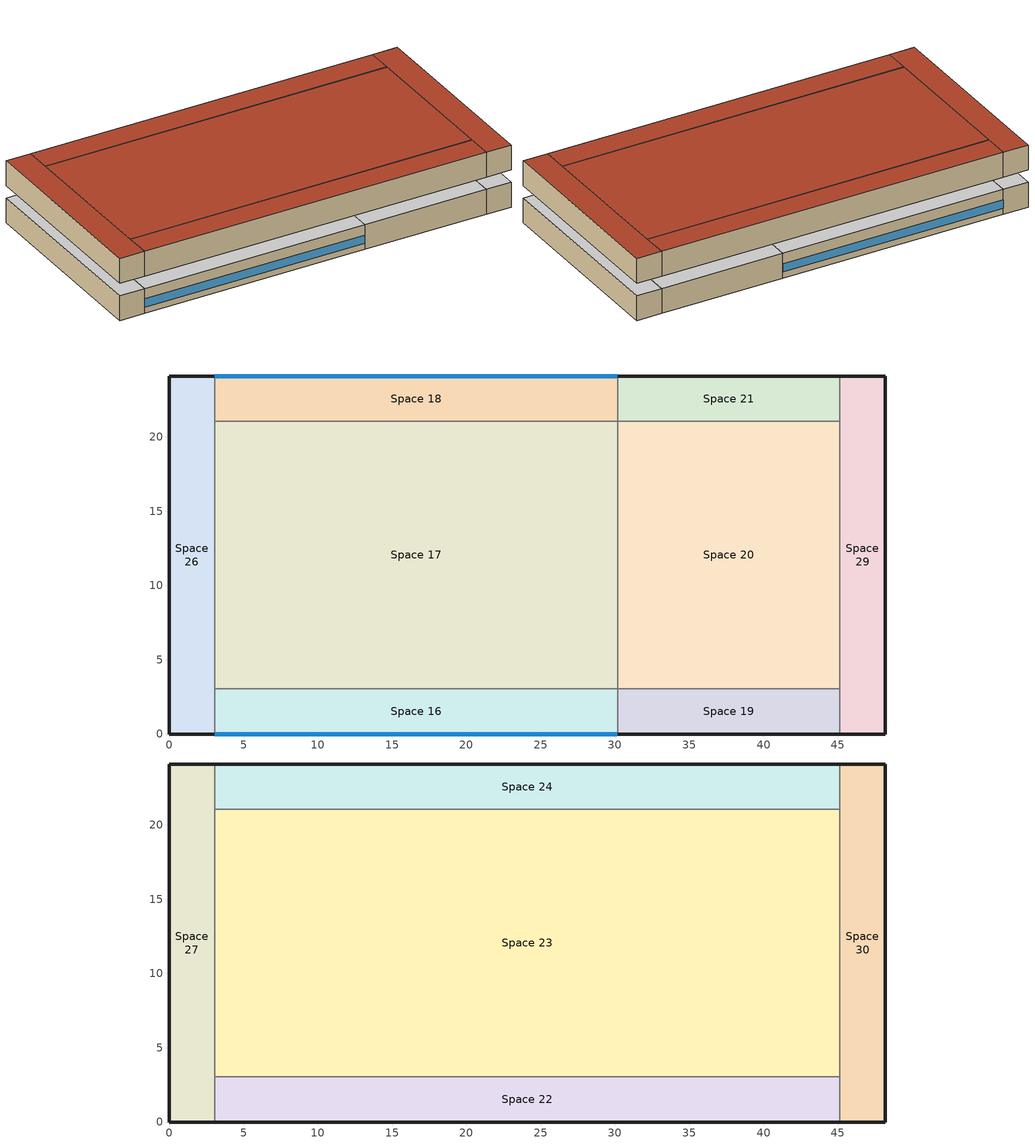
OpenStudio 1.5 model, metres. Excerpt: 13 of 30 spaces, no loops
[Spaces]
Space 16
 floor adiabatic (Interior Floor): 3.05,0 3.05,3.05 30.19,3.05 30.19,0 z4.57
 wall outside: 3.05,0 30.19,0 z4.57:7.62
 wall to Space 26: 3.05,3.05 3.05,0 z4.57:7.62
 wall to Space 17: 30.19,3.05 3.05,3.05 z4.57:7.62
 wall to Space 19: 30.19,0 30.19,3.05 z4.57:7.62
 window: 3.07,0 30.17,0 z5.33:6.34
 ceiling adiabatic (Interior Ceiling): 30.19,0 30.19,3.05 3.05,3.05 3.05,0 z7.62
Space 17
 floor adiabatic (Interior Floor): 3.05,3.05 3.05,21.05 30.19,21.05 30.19,3.05 z4.57
 wall to Space 26: 3.05,21.05 3.05,3.05 z4.57:7.62
 wall to Space 18: 30.19,21.05 3.05,21.05 z4.57:7.62
 wall to Space 20: 30.19,3.05 30.19,21.05 z4.57:7.62
 ceiling adiabatic (Interior Ceiling): 30.19,3.05 30.19,21.05 3.05,21.05 3.05,3.05 z7.62
Space 18
 floor adiabatic (Interior Floor): 3.05,21.05 3.05,24.1 30.19,24.1 30.19,21.05 z4.57
 wall outside: 30.19,24.1 3.05,24.1 z4.57:7.62
 wall to Space 26: 3.05,24.1 3.05,21.05 z4.57:7.62
 wall to Space 21: 30.19,21.05 30.19,24.1 z4.57:7.62
 window: 30.17,24.1 3.07,24.1 z5.33:6.34
 ceiling adiabatic (Interior Ceiling): 30.19,21.05 30.19,24.1 3.05,24.1 3.05,21.05 z7.62
Space 19
 floor adiabatic (Interior Floor): 30.19,0 30.19,3.05 45.15,3.05 45.15,0 z4.57
 wall outside: 30.19,0 45.15,0 z4.57:7.62
 wall to Space 20: 45.15,3.05 30.19,3.05 z4.57:7.62
 wall to Space 29: 45.15,0 45.15,3.05 z4.57:7.62
 ceiling adiabatic (Interior Ceiling): 45.15,0 45.15,3.05 30.19,3.05 30.19,0 z7.62
Space 20
 floor adiabatic (Interior Floor): 30.19,3.05 30.19,21.05 45.15,21.05 45.15,3.05 z4.57
 wall to Space 21: 45.15,21.05 30.19,21.05 z4.57:7.62
 wall to Space 29: 45.15,3.05 45.15,21.05 z4.57:7.62
 ceiling adiabatic (Interior Ceiling): 45.15,3.05 45.15,21.05 30.19,21.05 30.19,3.05 z7.62
Space 21
 floor adiabatic (Interior Floor): 30.19,21.05 30.19,24.1 45.15,24.1 45.15,21.05 z4.57
 wall outside: 45.15,24.1 30.19,24.1 z4.57:7.62
 wall to Space 29: 45.15,21.05 45.15,24.1 z4.57:7.62
 ceiling adiabatic (Interior Ceiling): 45.15,21.05 45.15,24.1 30.19,24.1 30.19,21.05 z7.62
Space 26
 floor adiabatic (Interior Floor): 0,0 0,24.1 3.05,24.1 3.05,0 z4.57
 wall outside: 3.05,24.1 0,24.1 0,0 3.05,0 z4.57:7.62
 ceiling adiabatic (Interior Ceiling): 3.05,0 3.05,24.1 0,24.1 0,0 z7.62
Space 29
 floor adiabatic (Interior Floor): 45.15,0 45.15,24.1 48.19,24.1 48.19,0 z4.57
 wall outside: 45.15,0 48.19,0 48.19,24.1 45.15,24.1 z4.57:7.62
 ceiling adiabatic (Interior Ceiling): 48.19,0 48.19,24.1 45.15,24.1 45.15,0 z7.62
Space 22
 floor adiabatic (Interior Floor): 3.05,0 3.05,3.05 45.15,3.05 45.15,0 z9.14
 wall outside: 3.05,0 45.15,0 z9.14:12.19
 wall to Space 27: 3.05,3.05 3.05,0 z9.14:12.19
 wall to Space 23: 45.15,3.05 3.05,3.05 z9.14:12.19
 wall to Space 30: 45.15,0 45.15,3.05 z9.14:12.19
 roof outside: 45.15,0 45.15,3.05 3.05,3.05 3.05,0 z12.19
Space 23
 floor adiabatic (Interior Floor): 3.05,3.05 3.05,21.05 45.15,21.05 45.15,3.05 z9.14
 wall to Space 27: 3.05,21.05 3.05,3.05 z9.14:12.19
 wall to Space 24: 45.15,21.05 3.05,21.05 z9.14:12.19
 wall to Space 30: 45.15,3.05 45.15,21.05 z9.14:12.19
 roof outside: 45.15,3.05 45.15,21.05 3.05,21.05 3.05,3.05 z12.19
Space 24
 floor adiabatic (Interior Floor): 3.05,21.05 3.05,24.1 45.15,24.1 45.15,21.05 z9.14
 wall outside: 45.15,24.1 3.05,24.1 z9.14:12.19
 wall to Space 27: 3.05,24.1 3.05,21.05 z9.14:12.19
 wall to Space 30: 45.15,21.05 45.15,24.1 z9.14:12.19
 roof outside: 45.15,21.05 45.15,24.1 3.05,24.1 3.05,21.05 z12.19
Space 27
 floor adiabatic (Interior Floor): 0,0 0,24.1 3.05,24.1 3.05,0 z9.14
 wall outside: 3.05,24.1 0,24.1 0,0 3.05,0 z9.14:12.19
 roof outside: 3.05,0 3.05,24.1 0,24.1 0,0 z12.19
Space 30
 floor adiabatic (Interior Floor): 45.15,0 45.15,24.1 48.19,24.1 48.19,0 z9.14
 wall outside: 45.15,0 48.19,0 48.19,24.1 45.15,24.1 z9.14:12.19
 roof outside: 48.19,0 48.19,24.1 45.15,24.1 45.15,0 z12.19
[ClimateZones]
Climate Zone Institution Name 1=ASHRAE; Climate Zone Document Name 1=ANSI/ASHRAE Standard 169; Climate Zone Document Year 1=2006; Climate Zone Institution Name 2=CEC; Climate Zone Document Name 2=California Climate Zone Descriptions; Climate Zone Document Year 2=1995
[Building]
999999: Default Schedule Set=Building Hours of Operation; Standards Building Type=Office
[Site]
Lawrence_MA_USA: Latitude {deg}=42.72; Longitude {deg}=-71.12; Time Zone {hr}=-5; Elevation {m}=45.4
[Site:GroundTemperature:BuildingSurface]
19.527, 19.502, 19.536, 19.598, 20.002, 21.64, 22.225, 22.375, 21.449, 20.121, 19.802, 19.633
[Site:WaterMainsTemperature]
Calculation Method=Correlation; Annual Average Outdoor Air Temperature {C}=10.55; Maximum Difference In Monthly Average Outdoor Air Temperatures {deltaC}=26.4
[SizingPeriod:DesignDay] Barometric Pressure {Pa}=101253; Sky Clearness=0; Rain Indicator=0; Snow Indicator=0; Day of Month=21; Daylight Saving Time Indicator=0; Humidity Indicating Type=Wetbulb; Dry-Bulb Temperature Range Modifier Type=DefaultMultipliers
Name | Maximum Dry-Bulb Temperature {C} | Daily Dry-Bulb Temperature Range {deltaC} | Humidity Indicating Conditions at Maximum Dry-Bulb {BasedOnField A3} | Wind Speed {m/s} | Wind Direction {deg} | Month | Day Type | Solar Model Indicator | ASHRAE Taub | ASHRAE Taud
Boston Logan IntL Arpt Ann Clg .4% Condns WB=>MDB | 30.2 | 8.4 | 24.6 | 6.3 | 270 | 7 | SummerDesignDay | ASHRAETau | 0.488 | 1.95
Boston Logan IntL Arpt Ann Htg 99.6% Condns DB | -13.6 | 0 | -13.6 | 7.2 | 320 | 1 | WinterDesignDay | ASHRAEClearSky
Boston Logan IntL Arpt Ann Clg .4% Condns DB=>MWB | 32.7 | 8.4 | 22.9 | 6.3 | 270 | 7 | SummerDesignDay | ASHRAETau | 0.488 | 1.95
[DefaultConstructionSet]
DOE Ref 2004|ASHRAE 169-2006-5A|Office: Default Exterior Surface Constructions=DOE Ref 2004|ASHRAE 169-2006-5A|Office|ext_surf; Default Interior Surface Constructions=DOE Ref 2004|ASHRAE 169-2006-5A|Office|int_surf; Default Ground Contact Surface Constructions=DOE Ref 2004|ASHRAE 169-2006-5A|Office|ground_surf; Default Exterior SubSurface Constructions=DOE Ref 2004|ASHRAE 169-2006-5A|Office|ext_sub; Default Interior SubSurface Constructions=DOE Ref 2004|ASHRAE 169-2006-5A|Office|int_sub; Interior Partition Construction=Interior Partition
[DefaultSurfaceConstructions]
Name | Floor Construction | Wall Construction | Roof Ceiling Construction
DOE Ref 2004|ASHRAE 169-2006-5A|Office|ext_surf | ExtSlabCarpet 4in ClimateZone 1-8 | ASHRAE 90.1-2004 ExtWall Mass ClimateZone 5 | ASHRAE 90.1-2004 ExtRoof IEAD ClimateZone 5-6
DOE Ref 2004|ASHRAE 169-2006-5A|Office|int_surf | Interior Floor | Interior Wall | Interior Ceiling
DOE Ref 2004|ASHRAE 169-2006-5A|Office|ground_surf | ExtSlabCarpet 4in ClimateZone 1-8 | ExtSlabCarpet 4in ClimateZone 1-8 | ExtSlabCarpet 4in ClimateZone 1-8
[DefaultSubSurfaceConstructions]
Name | Fixed Window Construction | Operable Window Construction | Door Construction | Overhead Door Construction | Skylight Construction | Tubular Daylight Dome Construction | Tubular Daylight Diffuser Construction
DOE Ref 2004|ASHRAE 169-2006-5A|Office|ext_sub | ASHRAE 90.1-2004 ExtWindow ClimateZone 4-6 | ASHRAE 90.1-2004 ExtWindow ClimateZone 4-6 | Exterior Door | Exterior Door - Non-Swinging | ASHRAE 90.1-2004 Skylight ClimateZone 4-5 | Interior Window | Interior Window
DOE Ref 2004|ASHRAE 169-2006-5A|Office|int_sub | Interior Window | Interior Window | Interior Door
[Construction]
ASHRAE 90.1-2004 ExtWall Mass ClimateZone 5: 1IN Stucco, 8IN CONCRETE HW RefBldg, Mass NonRes Wall Insulation-1.43, 1/2IN Gypsum
ExtSlabCarpet 4in ClimateZone 1-8: MAT-CC05 4 HW CONCRETE, CP02 CARPET PAD
ASHRAE 90.1-2004 ExtRoof IEAD ClimateZone 5-6: Roof Membrane, IEAD NonRes Roof Insulation-2.85, Metal Decking
Interior Wall: G01a 19mm gypsum board, F04 Wall air space resistance, G01a 19mm gypsum board
Interior Floor: F16 Acoustic tile, F05 Ceiling air space resistance, M11 100mm lightweight concrete
Interior Ceiling: M11 100mm lightweight concrete, F05 Ceiling air space resistance, F16 Acoustic tile
ASHRAE 90.1-2004 ExtWindow ClimateZone 4-6: Fixed Window 3.24/0.39/0.31
Exterior Door: F08 Metal surface, I01 25mm insulation board
Exterior Door - Non-Swinging: F08 Metal surface, I02 50mm insulation board
ASHRAE 90.1-2004 Skylight ClimateZone 4-5: Skylight no curb 2.1-5 per 90.12004 CZ 4-5
Interior Window: Clear 3mm
Interior Door; Interior Partition: G05 25mm wood
[Material] Thermal Absorptance=0.9
Name | Roughness | Thickness {m} | Conductivity {W/m-K} | Density {kg/m3} | Specific Heat {J/kg-K} | Solar Absorptance | Visible Absorptance
1IN Stucco | Smooth | 0.0253 | 0.6918 | 1858 | 837 | 0.92 | 0.92
8IN CONCRETE HW RefBldg | Rough | 0.2032 | 1.311 | 2240 | 836.8 | 0.7 | 0.7
Mass NonRes Wall Insulation-1.43 | MediumRough | 0.0495495 | 0.049 | 265 | 836.8 | 0.7 | 0.7
1/2IN Gypsum | Smooth | 0.0127 | 0.16 | 784.9 | 830 | 0.4 | 0.4
MAT-CC05 4 HW CONCRETE | Rough | 0.1016 | 1.311 | 2240 | 836.8 | 0.85 | 0.85
Roof Membrane | VeryRough | 0.0095 | 0.16 | 1121.29 | 1460 | 0.7 | 0.7
IEAD NonRes Roof Insulation-2.85 | MediumRough | 0.127339 | 0.049 | 265 | 836.8 | 0.7 | 0.7
Metal Decking | MediumSmooth | 0.0015 | 45.006 | 7680 | 418.4 | 0.6 | 0.6
G01a 19mm gypsum board | MediumSmooth | 0.019 | 0.16 | 800 | 1090 | 0.4 | 0.4
F16 Acoustic tile | MediumSmooth | 0.0191 | 0.06 | 368 | 590 | 0.3 | 0.3
M11 100mm lightweight concrete | MediumRough | 0.1016 | 0.53 | 1280 | 840 | 0.5 | 0.5
F08 Metal surface | Smooth | 0.0008 | 45.28 | 7824 | 500 | 0.7 | 0.7
I01 25mm insulation board | MediumRough | 0.0254 | 0.03 | 43 | 1210 | 0.6 | 0.6
I02 50mm insulation board | MediumRough | 0.0508 | 0.03 | 43 | 1210 | 0.6 | 0.6
G05 25mm wood | MediumSmooth | 0.0254 | 0.15 | 608 | 1630 | 0.5 | 0.5
[Material:NoMass]
CP02 CARPET PAD: Roughness=Smooth; Thermal Resistance {m2-K/W}=0.1; Thermal Absorptance=0.9; Solar Absorptance=0.8; Visible Absorptance=0.8
[Material:AirGap]
Name | Thermal Resistance {m2-K/W}
F04 Wall air space resistance | 0.15
F05 Ceiling air space resistance | 0.18
[WindowMaterial:SimpleGlazingSystem] Solar Heat Gain Coefficient=0.39
Name | U-Factor {W/m2-K} | Visible Transmittance
Fixed Window 3.24/0.39/0.31 | 3.23646 | 0.31
Skylight no curb 2.1-5 per 90.12004 CZ 4-5 | 3.918 | 0.2
[WindowMaterial:Glazing]
Clear 3mm: Optical Data Type=SpectralAverage; Thickness {m}=0.003; Solar Transmittance at Normal Incidence=0.837; Front Side Solar Reflectance at Normal Incidence=0.075; Back Side Solar Reflectance at Normal Incidence=0; Visible Transmittance at Normal Incidence=0.898; Front Side Visible Reflectance at Normal Incidence=0.081; Back Side Visible Reflectance at Normal Incidence=0; Infrared Transmittance at Normal Incidence=0; Front Side Infrared Hemispherical Emissivity=0.84; Back Side Infrared Hemispherical Emissivity=0.84; Conductivity {W/m-K}=0.9; Dirt Correction Factor for Solar and Visible Transmittance=1; Solar Diffusing=No
[SpaceType] Default Construction Set=DOE Ref 2004|ASHRAE 169-2006-5A|Office; Standards Building Type=Office
Name | Design Specification Outdoor Air Object | Standards Space Type | Default Schedule Set
Office|BlendA|DOE Ref 2004|ASHRAE 169-2006-5A | Office|BlendA|DOE Ref 2004|ASHRAE 169-2006-5A|OutdoorAir | BlendA
Office|IT_Room|DOE Ref 2004|ASHRAE 169-2006-5A | Office|IT_Room|DOE Ref 2004|ASHRAE 169-2006-5A|OutdoorAir | IT_Room | Office|IT_Room|DOE Ref 2004|ASHRAE 169-2006-5A|SchSet
[BuildingStory] Nominal Floor to Floor Height {m}=3.048
Name | Nominal Z Coordinate {m}
Building Story 2 | 4.572
Building Story 3 | 9.144
[Space]
Name | Space Type | Building Story | Thermal Zone
Space 16 | Office|BlendA|DOE Ref 2004|ASHRAE 169-2006-5A | Building Story 2 | Thermal Zone 16
Space 17 | Office|BlendA|DOE Ref 2004|ASHRAE 169-2006-5A | Building Story 2 | Thermal Zone 17
Space 18 | Office|BlendA|DOE Ref 2004|ASHRAE 169-2006-5A | Building Story 2 | Thermal Zone 18
Space 19 | Office|IT_Room|DOE Ref 2004|ASHRAE 169-2006-5A | Building Story 2 | Thermal Zone 19
Space 20 | Office|IT_Room|DOE Ref 2004|ASHRAE 169-2006-5A | Building Story 2 | Thermal Zone 20
Space 21 | Office|IT_Room|DOE Ref 2004|ASHRAE 169-2006-5A | Building Story 2 | Thermal Zone 21
Space 22 | Office|IT_Room|DOE Ref 2004|ASHRAE 169-2006-5A | Building Story 3 | Thermal Zone 22
Space 23 | Office|IT_Room|DOE Ref 2004|ASHRAE 169-2006-5A | Building Story 3 | Thermal Zone 23
Space 24 | Office|IT_Room|DOE Ref 2004|ASHRAE 169-2006-5A | Building Story 3 | Thermal Zone 24
Space 26 | Office|IT_Room|DOE Ref 2004|ASHRAE 169-2006-5A | Building Story 2 | Thermal Zone 26
Space 27 | Office|IT_Room|DOE Ref 2004|ASHRAE 169-2006-5A | Building Story 3 | Thermal Zone 27
Space 29 | Office|IT_Room|DOE Ref 2004|ASHRAE 169-2006-5A | Building Story 2 | Thermal Zone 29
Space 30 | Office|IT_Room|DOE Ref 2004|ASHRAE 169-2006-5A | Building Story 3 | Thermal Zone 30
[ThermalZone] Use Ideal Air Loads=No
Name | Multiplier | Thermostat
Thermal Zone 16 | 2 | Thermostat Setpoint Dual Setpoint 25
Thermal Zone 17 | 2 | Thermostat Setpoint Dual Setpoint 26
Thermal Zone 18 | 2 | Thermostat Setpoint Dual Setpoint 29
Thermal Zone 19 | 2 | Thermostat Setpoint Dual Setpoint 10
Thermal Zone 20 | 2 | Thermostat Setpoint Dual Setpoint 8
Thermal Zone 21 | 2 | Thermostat Setpoint Dual Setpoint 2
Thermal Zone 22 | 1 | Thermostat Setpoint Dual Setpoint 11
Thermal Zone 23 | 1 | Thermostat Setpoint Dual Setpoint 4
Thermal Zone 24 | 1 | Thermostat Setpoint Dual Setpoint 3
Thermal Zone 26 | 2 | Thermostat Setpoint Dual Setpoint 7
Thermal Zone 27 | 1 | Thermostat Setpoint Dual Setpoint 1
Thermal Zone 29 | 2 | Thermostat Setpoint Dual Setpoint 12
Thermal Zone 30 | 1 | Thermostat Setpoint Dual Setpoint 6
[DefaultScheduleSet]
Name | Hours of Operation Schedule | Number of People Schedule | People Activity Level Schedule | Lighting Schedule | Electric Equipment Schedule | Gas Equipment Schedule | Hot Water Equipment Schedule | Infiltration Schedule
Building Hours of Operation | 0800|1700|Office|default|hoo - extend 0.0 shift 0.0
Office|IT_Room|DOE Ref 2004|ASHRAE 169-2006-5A|SchSet |  | 0800|1700|Office|default|occ - extend 0.0 shift 0.0 | 0800|1700|Office|default|activity - extend 0.0 shift 0.0 | 0800|1700|Office|default|lighting - extend 0.0 shift 0.0 | 0800|1700|Office|default|elec_equip - extend 0.0 shift 0.0 | 0800|1700|Office|default|gas_equip - extend 0.0 shift 0.0 | 0800|1700|Office|default|swh - extend 0.0 shift 0.0 | 0800|1700|Office|default|infiltration - extend 0.0 shift 0.0
[People:Definition] Number of People Calculation Method=People/Area; Fraction Radiant=0.3
Name | People per Space Floor Area {person/m2}
IT_Room|PeopleDef | 0.0538196
BreakRoom|PeopleDef; Conference|PeopleDef | 0.538196
ClosedOffice|PeopleDef | 0.0511286
OpenOffice|PeopleDef | 0.0565105
[People]
Name | People Definition | Space or SpaceType | Number of People Schedule | Activity Level Schedule | Multiplier
IT_Room|PeopleInst | IT_Room|PeopleDef | Office|IT_Room|DOE Ref 2004|ASHRAE 169-2006-5A
BreakRoom|PeopleInst | BreakRoom|PeopleDef | Office|BlendA|DOE Ref 2004|ASHRAE 169-2006-5A | 0800|1700|Office|default|elec_equip - extend 0.0 shift 0.0 | 0800|1700|Office|default|activity - extend 0.0 shift 0.0 | 0.037037
ClosedOffice|PeopleInst | ClosedOffice|PeopleDef | Office|BlendA|DOE Ref 2004|ASHRAE 169-2006-5A | 0800|1700|Office|default|elec_equip - extend 0.0 shift 0.0 | 0800|1700|Office|default|activity - extend 0.0 shift 0.0 | 0.444444
Conference|PeopleInst | Conference|PeopleDef | Office|BlendA|DOE Ref 2004|ASHRAE 169-2006-5A | 0800|1700|Office|default|elec_equip - extend 0.0 shift 0.0 | 0800|1700|Office|default|activity - extend 0.0 shift 0.0 | 0.148148
OpenOffice|PeopleInst | OpenOffice|PeopleDef | Office|BlendA|DOE Ref 2004|ASHRAE 169-2006-5A | 0800|1700|Office|default|elec_equip - extend 0.0 shift 0.0 | 0800|1700|Office|default|activity - extend 0.0 shift 0.0 | 0.37037
[DesignSpecification:OutdoorAir] Outdoor Air Method=Sum; Outdoor Air Flow Air Changes per Hour {1/hr}=0
Name | Outdoor Air Flow per Person {m3/s-person} | Outdoor Air Flow per Floor Area {m3/s-m2}
Office|IT_Room|DOE Ref 2004|ASHRAE 169-2006-5A|OutdoorAir | 0 | 0.000254
Office|BlendA|DOE Ref 2004|ASHRAE 169-2006-5A|OutdoorAir | 0.00911075 | 0
[SpaceInfiltration:DesignFlowRate] Schedule=0800|1700|Office|default|infiltration - extend 0.0 shift 0.0; Design Flow Rate Calculation Method=Flow/ExteriorArea
Name | Space or SpaceType | Flow per Exterior Surface Area {m3/s-m2}
IT_Room|Infiltration | Office|IT_Room|DOE Ref 2004|ASHRAE 169-2006-5A | 0.00030226
BreakRoom|Infiltration | Office|BlendA|DOE Ref 2004|ASHRAE 169-2006-5A | 1.11948e-05
ClosedOffice|Infiltration | Office|BlendA|DOE Ref 2004|ASHRAE 169-2006-5A | 0.000134338
Conference|Infiltration | Office|BlendA|DOE Ref 2004|ASHRAE 169-2006-5A | 4.47793e-05
OpenOffice|Infiltration | Office|BlendA|DOE Ref 2004|ASHRAE 169-2006-5A | 0.000111948
[ThermostatSetpoint:DualSetpoint] Heating Setpoint Temperature Schedule=0800|1700|Office|default|htg_setpoint - extend 0.0 shift 0.0; Cooling Setpoint Temperature Schedule=0800|1700|Office|default|clg_setpoint - extend 0.0 shift 0.0
Thermostat Setpoint Dual Setpoint 1; Thermostat Setpoint Dual Setpoint 2; Thermostat Setpoint Dual Setpoint 3; Thermostat Setpoint Dual Setpoint 4; Thermostat Setpoint Dual Setpoint 6; Thermostat Setpoint Dual Setpoint 7; Thermostat Setpoint Dual Setpoint 8; Thermostat Setpoint Dual Setpoint 10; Thermostat Setpoint Dual Setpoint 11; Thermostat Setpoint Dual Setpoint 12; Thermostat Setpoint Dual Setpoint 25; Thermostat Setpoint Dual Setpoint 26; Thermostat Setpoint Dual Setpoint 29
[ElectricEquipment:Definition] Design Level Calculation Method=Watts/Area
Name | Watts per Space Floor Area {W/m2}
IT_Room|GenElecEquipDef | 21.5278
BreakRoom|GenElecEquipDef | 60.0626
ClosedOffice|GenElecEquipDef | 9.3646
Conference|GenElecEquipDef | 10.7639
OpenOffice|GenElecEquipDef | 10.3334
[ElectricEquipment] Schedule=0800|1700|Office|default|elec_equip - extend 0.0 shift 0.0
Name | Electric Equipment Definition | Space or SpaceType | Multiplier
IT_Room|GenElecEquipInst | IT_Room|GenElecEquipDef | Office|IT_Room|DOE Ref 2004|ASHRAE 169-2006-5A | 1
BreakRoom|GenElecEquipInst | BreakRoom|GenElecEquipDef | Office|BlendA|DOE Ref 2004|ASHRAE 169-2006-5A | 0.037037
ClosedOffice|GenElecEquipInst | ClosedOffice|GenElecEquipDef | Office|BlendA|DOE Ref 2004|ASHRAE 169-2006-5A | 0.444444
Conference|GenElecEquipInst | Conference|GenElecEquipDef | Office|BlendA|DOE Ref 2004|ASHRAE 169-2006-5A | 0.148148
OpenOffice|GenElecEquipInst | OpenOffice|GenElecEquipDef | Office|BlendA|DOE Ref 2004|ASHRAE 169-2006-5A | 0.37037
[Lights:Definition] Design Level Calculation Method=LightingLevel
Name | Lighting Level {W}
13|1||Compact Fluorescent | 13
50|1||Incandescent | 50
34|1||LED Troffer | 34
[Lights]
Name | Lights Definition | Space or SpaceType | Schedule | Multiplier
Space 27|IT_Room|GenLightsInst | 34|1||LED Troffer | Space 27 | 0800|1700|Office|default|lighting - extend 0.0 shift 0.0 - Occ Reduction | 12.1748
Space 27|IT_Room|TaskLightsInst | 13|1||Compact Fluorescent | Space 27 | 0800|1700|Office|default|lighting - extend 0.0 shift 0.0 - Occ Reduction | 13.3789
Space 27|IT_Room|AccentLightsInst | 50|1||Incandescent | Space 27 | 0800|1700|Office|default|lighting - extend 0.0 shift 0.0 - Occ Reduction | 1.73925
Space 21|IT_Room|GenLightsInst | 34|1||LED Troffer | Space 21 | 0800|1700|Office|default|lighting - extend 0.0 shift 0.0 - Occ Reduction | 7.55477
Space 21|IT_Room|TaskLightsInst | 13|1||Compact Fluorescent | Space 21 | 0800|1700|Office|default|lighting - extend 0.0 shift 0.0 - Occ Reduction | 8.30194
Space 21|IT_Room|AccentLightsInst | 50|1||Incandescent | Space 21 | 0800|1700|Office|default|lighting - extend 0.0 shift 0.0 - Occ Reduction | 1.07925
Space 24|IT_Room|GenLightsInst | 34|1||LED Troffer | Space 24 | 0800|1700|Office|default|lighting - extend 0.0 shift 0.0 - Occ Reduction | 21.2695
Space 24|IT_Room|TaskLightsInst | 13|1||Compact Fluorescent | Space 24 | 0800|1700|Office|default|lighting - extend 0.0 shift 0.0 - Occ Reduction | 23.3731
Space 24|IT_Room|AccentLightsInst | 50|1||Incandescent | Space 24 | 0800|1700|Office|default|lighting - extend 0.0 shift 0.0 - Occ Reduction | 3.03851
Space 23|IT_Room|GenLightsInst | 34|1||LED Troffer | Space 23 | 0800|1700|Office|default|lighting - extend 0.0 shift 0.0 - Occ Reduction | 125.611
Space 23|IT_Room|TaskLightsInst | 13|1||Compact Fluorescent | Space 23 | 0800|1700|Office|default|lighting - extend 0.0 shift 0.0 - Occ Reduction | 138.034
Space 23|IT_Room|AccentLightsInst | 50|1||Incandescent | Space 23 | 0800|1700|Office|default|lighting - extend 0.0 shift 0.0 - Occ Reduction | 17.9445
Space 30|IT_Room|GenLightsInst | 34|1||LED Troffer | Space 30 | 0800|1700|Office|default|lighting - extend 0.0 shift 0.0 - Occ Reduction | 12.1748
Space 30|IT_Room|TaskLightsInst | 13|1||Compact Fluorescent | Space 30 | 0800|1700|Office|default|lighting - extend 0.0 shift 0.0 - Occ Reduction | 13.3789
Space 30|IT_Room|AccentLightsInst | 50|1||Incandescent | Space 30 | 0800|1700|Office|default|lighting - extend 0.0 shift 0.0 - Occ Reduction | 1.73925
Space 26|IT_Room|GenLightsInst | 34|1||LED Troffer | Space 26 | 0800|1700|Office|default|lighting - extend 0.0 shift 0.0 - Occ Reduction | 12.1748
Space 26|IT_Room|TaskLightsInst | 13|1||Compact Fluorescent | Space 26 | 0800|1700|Office|default|lighting - extend 0.0 shift 0.0 - Occ Reduction | 13.3789
Space 26|IT_Room|AccentLightsInst | 50|1||Incandescent | Space 26 | 0800|1700|Office|default|lighting - extend 0.0 shift 0.0 - Occ Reduction | 1.73925
Space 20|IT_Room|GenLightsInst | 34|1||LED Troffer | Space 20 | 0800|1700|Office|default|lighting - extend 0.0 shift 0.0 - Occ Reduction | 44.6162
Space 20|IT_Room|TaskLightsInst | 13|1||Compact Fluorescent | Space 20 | 0800|1700|Office|default|lighting - extend 0.0 shift 0.0 - Occ Reduction | 49.0287
Space 20|IT_Room|AccentLightsInst | 50|1||Incandescent | Space 20 | 0800|1700|Office|default|lighting - extend 0.0 shift 0.0 - Occ Reduction | 6.37374
Space 19|IT_Room|GenLightsInst | 34|1||LED Troffer | Space 19 | 0800|1700|Office|default|lighting - extend 0.0 shift 0.0 - Occ Reduction | 7.55477
Space 19|IT_Room|TaskLightsInst | 13|1||Compact Fluorescent | Space 19 | 0800|1700|Office|default|lighting - extend 0.0 shift 0.0 - Occ Reduction | 8.30194
Space 19|IT_Room|AccentLightsInst | 50|1||Incandescent | Space 19 | 0800|1700|Office|default|lighting - extend 0.0 shift 0.0 - Occ Reduction | 1.07925
Space 22|IT_Room|GenLightsInst | 34|1||LED Troffer | Space 22 | 0800|1700|Office|default|lighting - extend 0.0 shift 0.0 - Occ Reduction | 21.2695
Space 22|IT_Room|TaskLightsInst | 13|1||Compact Fluorescent | Space 22 | 0800|1700|Office|default|lighting - extend 0.0 shift 0.0 - Occ Reduction | 23.3731
Space 22|IT_Room|AccentLightsInst | 50|1||Incandescent | Space 22 | 0800|1700|Office|default|lighting - extend 0.0 shift 0.0 - Occ Reduction | 3.03851
Space 29|IT_Room|GenLightsInst | 34|1||LED Troffer | Space 29 | 0800|1700|Office|default|lighting - extend 0.0 shift 0.0 - Occ Reduction | 12.1748
Space 29|IT_Room|TaskLightsInst | 13|1||Compact Fluorescent | Space 29 | 0800|1700|Office|default|lighting - extend 0.0 shift 0.0 - Occ Reduction | 13.3789
Space 29|IT_Room|AccentLightsInst | 50|1||Incandescent | Space 29 | 0800|1700|Office|default|lighting - extend 0.0 shift 0.0 - Occ Reduction | 1.73925
Space 16|BreakRoom|GenLightsInst | 34|1||LED Troffer | Space 16 | 0800|1700|Office|default|lighting - extend 0.0 shift 0.0 - Occ and Daylighting Reduction | 0.554132
Space 16|BreakRoom|TaskLightsInst | 13|1||Compact Fluorescent | Space 16 | 0800|1700|Office|default|lighting - extend 0.0 shift 0.0 - Occ and Daylighting Reduction | 0.608936
Space 16|BreakRoom|AccentLightsInst | 50|1||Incandescent | Space 16 | 0800|1700|Office|default|lighting - extend 0.0 shift 0.0 - Occ and Daylighting Reduction | 0.0791617
Space 17|BreakRoom|GenLightsInst | 34|1||LED Troffer | Space 17 | 0800|1700|Office|default|lighting - extend 0.0 shift 0.0 - Occ and Daylighting Reduction | 3.27253
Space 17|BreakRoom|TaskLightsInst | 13|1||Compact Fluorescent | Space 17 | 0800|1700|Office|default|lighting - extend 0.0 shift 0.0 - Occ and Daylighting Reduction | 3.59619
Space 17|BreakRoom|AccentLightsInst | 50|1||Incandescent | Space 17 | 0800|1700|Office|default|lighting - extend 0.0 shift 0.0 - Occ and Daylighting Reduction | 0.467505
Space 18|BreakRoom|GenLightsInst | 34|1||LED Troffer | Space 18 | 0800|1700|Office|default|lighting - extend 0.0 shift 0.0 - Occ and Daylighting Reduction | 0.554132
Space 18|BreakRoom|TaskLightsInst | 13|1||Compact Fluorescent | Space 18 | 0800|1700|Office|default|lighting - extend 0.0 shift 0.0 - Occ and Daylighting Reduction | 0.608936
Space 18|BreakRoom|AccentLightsInst | 50|1||Incandescent | Space 18 | 0800|1700|Office|default|lighting - extend 0.0 shift 0.0 - Occ and Daylighting Reduction | 0.0791617
Space 16|ClosedOffice|GenLightsInst | 34|1||LED Troffer | Space 16 | 0800|1700|Office|default|lighting - extend 0.0 shift 0.0 - Occ and Daylighting Reduction | 6.09545
Space 16|ClosedOffice|TaskLightsInst | 13|1||Compact Fluorescent | Space 16 | 0800|1700|Office|default|lighting - extend 0.0 shift 0.0 - Occ and Daylighting Reduction | 6.6983
Space 16|ClosedOffice|AccentLightsInst | 50|1||Incandescent | Space 16 | 0800|1700|Office|default|lighting - extend 0.0 shift 0.0 - Occ and Daylighting Reduction | 0.870779
Space 17|ClosedOffice|GenLightsInst | 34|1||LED Troffer | Space 17 | 0800|1700|Office|default|lighting - extend 0.0 shift 0.0 - Occ and Daylighting Reduction | 35.9979
Space 17|ClosedOffice|TaskLightsInst | 13|1||Compact Fluorescent | Space 17 | 0800|1700|Office|default|lighting - extend 0.0 shift 0.0 - Occ and Daylighting Reduction | 39.5581
Space 17|ClosedOffice|AccentLightsInst | 50|1||Incandescent | Space 17 | 0800|1700|Office|default|lighting - extend 0.0 shift 0.0 - Occ and Daylighting Reduction | 5.14255
Space 18|ClosedOffice|GenLightsInst | 34|1||LED Troffer | Space 18 | 0800|1700|Office|default|lighting - extend 0.0 shift 0.0 - Occ and Daylighting Reduction | 6.09545
Space 18|ClosedOffice|TaskLightsInst | 13|1||Compact Fluorescent | Space 18 | 0800|1700|Office|default|lighting - extend 0.0 shift 0.0 - Occ and Daylighting Reduction | 6.6983
Space 18|ClosedOffice|AccentLightsInst | 50|1||Incandescent | Space 18 | 0800|1700|Office|default|lighting - extend 0.0 shift 0.0 - Occ and Daylighting Reduction | 0.870779
Space 16|Conference|GenLightsInst | 34|1||LED Troffer | Space 16 | 0800|1700|Office|default|lighting - extend 0.0 shift 0.0 - Occ and Daylighting Reduction | 2.40124
Space 16|Conference|TaskLightsInst | 13|1||Compact Fluorescent | Space 16 | 0800|1700|Office|default|lighting - extend 0.0 shift 0.0 - Occ and Daylighting Reduction | 2.63872
Space 16|Conference|AccentLightsInst | 50|1||Incandescent | Space 16 | 0800|1700|Office|default|lighting - extend 0.0 shift 0.0 - Occ and Daylighting Reduction | 0.343034
Space 17|Conference|GenLightsInst | 34|1||LED Troffer | Space 17 | 0800|1700|Office|default|lighting - extend 0.0 shift 0.0 - Occ and Daylighting Reduction | 14.181
Space 17|Conference|TaskLightsInst | 13|1||Compact Fluorescent | Space 17 | 0800|1700|Office|default|lighting - extend 0.0 shift 0.0 - Occ and Daylighting Reduction | 15.5835
Space 17|Conference|AccentLightsInst | 50|1||Incandescent | Space 17 | 0800|1700|Office|default|lighting - extend 0.0 shift 0.0 - Occ and Daylighting Reduction | 2.02585
Space 18|Conference|GenLightsInst | 34|1||LED Troffer | Space 18 | 0800|1700|Office|default|lighting - extend 0.0 shift 0.0 - Occ and Daylighting Reduction | 2.40124
Space 18|Conference|TaskLightsInst | 13|1||Compact Fluorescent | Space 18 | 0800|1700|Office|default|lighting - extend 0.0 shift 0.0 - Occ and Daylighting Reduction | 2.63872
Space 18|Conference|AccentLightsInst | 50|1||Incandescent | Space 18 | 0800|1700|Office|default|lighting - extend 0.0 shift 0.0 - Occ and Daylighting Reduction | 0.343034
Space 16|OpenOffice|GenLightsInst | 34|1||LED Troffer | Space 16 | 0800|1700|Office|default|lighting - extend 0.0 shift 0.0 - Occ and Daylighting Reduction | 5.07954
Space 16|OpenOffice|TaskLightsInst | 13|1||Compact Fluorescent | Space 16 | 0800|1700|Office|default|lighting - extend 0.0 shift 0.0 - Occ and Daylighting Reduction | 5.58192
Space 16|OpenOffice|AccentLightsInst | 50|1||Incandescent | Space 16 | 0800|1700|Office|default|lighting - extend 0.0 shift 0.0 - Occ and Daylighting Reduction | 0.725649
Space 17|OpenOffice|GenLightsInst | 34|1||LED Troffer | Space 17 | 0800|1700|Office|default|lighting - extend 0.0 shift 0.0 - Occ and Daylighting Reduction | 29.9982
Space 17|OpenOffice|TaskLightsInst | 13|1||Compact Fluorescent | Space 17 | 0800|1700|Office|default|lighting - extend 0.0 shift 0.0 - Occ and Daylighting Reduction | 32.9651
Space 17|OpenOffice|AccentLightsInst | 50|1||Incandescent | Space 17 | 0800|1700|Office|default|lighting - extend 0.0 shift 0.0 - Occ and Daylighting Reduction | 4.28546
Space 18|OpenOffice|GenLightsInst | 34|1||LED Troffer | Space 18 | 0800|1700|Office|default|lighting - extend 0.0 shift 0.0 - Occ and Daylighting Reduction | 5.07954
Space 18|OpenOffice|TaskLightsInst | 13|1||Compact Fluorescent | Space 18 | 0800|1700|Office|default|lighting - extend 0.0 shift 0.0 - Occ and Daylighting Reduction | 5.58192
Space 18|OpenOffice|AccentLightsInst | 50|1||Incandescent | Space 18 | 0800|1700|Office|default|lighting - extend 0.0 shift 0.0 - Occ and Daylighting Reduction | 0.725649
[Exterior:Lights:Definition]
Perimeter Light Definition: Design Level {W}=393.704
[Exterior:Lights]
393.70356869096355 w Exterior Light: Exterior Lights Definition=Perimeter Light Definition; Schedule=0800|1700|Office|default|ext_lighting - extend 0.0 shift 0.0; Control Option=AstronomicalClock
[AvailabilityManager:Scheduled] Schedule=0800|1700|Office|default|hvac - extend 0.0 shift 0.0
Availability Manager Scheduled 1; Availability Manager Scheduled 2; Availability Manager Scheduled 3
[AvailabilityManager:NightCycle] Control Type=CycleOnAny
Availability Manager Night Cycle 1; Availability Manager Night Cycle 2; Availability Manager Night Cycle 3
[Controller:WaterCoil] Minimum Actuated Flow {m3/s}=0
Name | Action | Controller Convergence Tolerance {deltaC} | Maximum Actuated Flow {m3/s}
Controller Water Coil 1 | Normal | 0.000961744 | 0.000495132
Controller Water Coil 2 | Reverse | 0.000149164 | 0.00319241
Controller Water Coil 3; Controller Water Coil 4; Controller Water Coil 5; Controller Water Coil 6; Controller Water Coil 7; Controller Water Coil 8; Controller Water Coil 9; Controller Water Coil 10; Controller Water Coil 11; Controller Water Coil 12; Controller Water Coil 13; Controller Water Coil 14; Controller Water Coil 15; Controller Water Coil 16; Controller Water Coil 17; Controller Water Coil 18; Controller Water Coil 19; Controller Water Coil 22; Controller Water Coil 23; Controller Water Coil 24; Controller Water Coil 25; Controller Water Coil 26; Controller Water Coil 27; Controller Water Coil 28; Controller Water Coil 29; Controller Water Coil 32; Controller Water Coil 33; Controller Water Coil 34; Controller Water Coil 35; Controller Water Coil 36 | Normal
Controller Water Coil 20 | Normal | 0.000377563 | 0.00126122
Controller Water Coil 21 | Reverse | 5.70306e-05 | 0.00834974
Controller Water Coil 30 | Normal | 0.000647154 | 0.000735822
Controller Water Coil 31 | Reverse | 9.61092e-05 | 0.00495468
[Schedule:Ruleset]
Name | Default Day Schedule | Summer Design Day Schedule | Winter Design Day Schedule
0800|1700|Office|default|hoo - extend 0.0 shift 0.0 | 0800|1700|Office|default|hoo Schedule Week Day | 0800|1700|Office|default|hoo Summer Design Day | 0800|1700|Office|default|hoo Winter Design Day
0800|1700|Office|default|elec_equip - extend 0.0 shift 0.0 | 0800|1700|Office|default|elec_equip |default | 0800|1700|Office|default|elec_equip Summer Design Day | 0800|1700|Office|default|elec_equip Winter Design Day
0800|1700|Office|default|htg_setpoint - extend 0.0 shift 0.0 | 0800|1700|Office|default|htg_setpoint |default | 0800|1700|Office|default|htg_setpoint Summer Design Day | 0800|1700|Office|default|htg_setpoint Winter Design Day
0800|1700|Office|default|gas_equip - extend 0.0 shift 0.0 | 0800|1700|Office|default|gas_equip |default | 0800|1700|Office|default|gas_equip Summer Design Day | 0800|1700|Office|default|gas_equip Winter Design Day
0800|1700|Office|default|swh - extend 0.0 shift 0.0 | 0800|1700|Office|default|swh |default | 0800|1700|Office|default|swh Summer Design Day | 0800|1700|Office|default|swh Winter Design Day
0800|1700|Office|default|infiltration - extend 0.0 shift 0.0 | 0800|1700|Office|default|infiltration |default | 0800|1700|Office|default|infiltration Summer Design Day | 0800|1700|Office|default|infiltration Winter Design Day
0800|1700|Office|default|hvac - extend 0.0 shift 0.0 | 0800|1700|Office|default|hvac |default | 0800|1700|Office|default|hvac Summer Design Day | 0800|1700|Office|default|hvac Winter Design Day
0800|1700|Office|default|lighting - extend 0.0 shift 0.0 | 0800|1700|Office|default|lighting |default | 0800|1700|Office|default|lighting Summer Design Day | 0800|1700|Office|default|lighting Winter Design Day
0800|1700|Office|default|ext_lighting - extend 0.0 shift 0.0 | 0800|1700|Office|default|ext_lighting |default | 0800|1700|Office|default|ext_lighting Summer Design Day | 0800|1700|Office|default|ext_lighting Winter Design Day
0800|1700|Office|default|activity - extend 0.0 shift 0.0 | 0800|1700|Office|default|activity |default | 0800|1700|Office|default|activity Summer Design Day | 0800|1700|Office|default|activity Winter Design Day
0800|1700|Office|default|occ - extend 0.0 shift 0.0 | 0800|1700|Office|default|occ |default | 0800|1700|Office|default|occ Summer Design Day | 0800|1700|Office|default|occ Winter Design Day
0800|1700|Office|default|clg_setpoint - extend 0.0 shift 0.0 | 0800|1700|Office|default|clg_setpoint |default | 0800|1700|Office|default|clg_setpoint Summer Design Day | 0800|1700|Office|default|clg_setpoint Winter Design Day
0800|1700|Office|default|lighting - extend 0.0 shift 0.0 - Occ Reduction | 0800|1700|Office|default|lighting |default 1 | 0800|1700|Office|default|lighting Summer Design Day 1 | 0800|1700|Office|default|lighting Winter Design Day 1
0800|1700|Office|default|lighting - extend 0.0 shift 0.0 - Occ and Daylighting Reduction | 0800|1700|Office|default|lighting |default 2 | 0800|1700|Office|default|lighting Summer Design Day 2 | 0800|1700|Office|default|lighting Winter Design Day 2
[Schedule:Day]
0800|1700|Office|default|hoo Schedule Week Day: 8, 0, 0, 17, 0, 1, 24, 0, 0
0800|1700|Office|default|hoo Winter Design Day; 0800|1700|Office|default|gas_equip |default; 0800|1700|Office|default|gas_equip Summer Design Day; 0800|1700|Office|default|gas_equip Winter Design Day; 0800|1700|Office|default|hvac |1/1-12/31|Sun; 0800|1700|Office|default|occ Winter Design Day; 0800|1700|Office|default|occ |1/1-12/31|Sun: 24, 0, 0
0800|1700|Office|default|hoo Summer Design Day; 0800|1700|Office|default|elec_equip Summer Design Day; 0800|1700|Office|default|infiltration |1/1-12/31|Sun; 0800|1700|Office|default|ext_lighting |default; 0800|1700|Office|default|ext_lighting Summer Design Day; 0800|1700|Office|default|ext_lighting Winter Design Day: 24, 0, 1
0800|1700|Office|default|elec_equip |default: 8, 0, 0.4, 12, 0, 0.9, 13, 0, 0.8, 16, 0, 0.9, 16, 30, 0.8, 17, 0, 0.7, 17, 30, 0.6, 18, 0, 0.5, 18, 30, 0.49, 19, 0, 0.48, 19, 30, 0.47, 20, 0, 0.46, 20, 30, 0.45, 21, 0, 0.44, 21, 30, 0.43, 22, 0, 0.42, 22, 30, 0.41, 24, 0, 0.4
0800|1700|Office|default|elec_equip Winter Design Day: 24, 0, 0.4
0800|1700|Office|default|elec_equip |1/1-12/31|Sun: 24, 0, 0.3
0800|1700|Office|default|elec_equip |1/1-12/31|Sat: 5, 0, 0.3, 5, 30, 0.33, 6, 0, 0.37, 6, 30, 0.4, 7, 0, 0.43, 7, 30, 0.47, 13, 0, 0.5, 13, 30, 0.48, 14, 0, 0.46, 14, 30, 0.44, 15, 0, 0.42, 15, 30, 0.4, 16, 0, 0.38, 16, 30, 0.36, 17, 0, 0.34, 17, 30, 0.32, 24, 0, 0.3
0800|1700|Office|default|htg_setpoint |default; 0800|1700|Office|default|htg_setpoint Summer Design Day: 6, 0, 15.6111, 22, 0, 21, 24, 0, 15.6111
0800|1700|Office|default|htg_setpoint Winter Design Day: 24, 0, 15.6111
0800|1700|Office|default|htg_setpoint |1/1-12/31|Sun: 8, 0, 15.6111, 8, 30, 15.9111, 9, 0, 16.2111, 9, 30, 16.5111, 10, 0, 16.8111, 10, 30, 17.1056, 11, 0, 17.4056, 11, 30, 17.7056, 12, 0, 18.0056, 12, 30, 18.3056, 13, 0, 18.6056, 13, 30, 18.9056, 14, 0, 19.2056, 14, 30, 19.5056, 15, 0, 19.8, 15, 30, 20.1, 16, 0, 20.4, 16, 30, 20.7, 17, 0, 21, 24, 0, 15.6111
0800|1700|Office|default|htg_setpoint |1/1-12/31|Sat: 6, 0, 15.6111, 18, 0, 21, 24, 0, 15.6111
0800|1700|Office|default|swh |default; 0800|1700|Office|default|swh Summer Design Day; 0800|1700|Office|default|swh Winter Design Day: 5, 0, 0.05, 5, 30, 0.08, 6, 0, 0.12, 6, 30, 0.15, 7, 0, 0.19, 7, 30, 0.22, 8, 0, 0.26, 8, 30, 0.29, 9, 0, 0.33, 9, 30, 0.36, 10, 0, 0.4, 10, 30, 0.43, 11, 0, 0.47, 11, 30, 0.5, 12, 0, 0.54, 12, 30, 0.57, 13, 0, 0.54, 13, 30, 0.52, 14, 0, 0.49, 14, 30, 0.46, 15, 0, 0.43, 15, 30, 0.41, 16, 0, 0.38, 16, 30, 0.35, 17, 0, 0.32, 17, 30, 0.3, 18, 0, 0.27, 18, 30, 0.24, 19, 0, 0.21, 19, 30, 0.19, 20, 0, 0.16, 20, 30, 0.13, 21, 0, 0.1, 21, 30, 0.08, 24, 0, 0.05
0800|1700|Office|default|swh |1/1-12/31|Sun: 5, 30, 0.04, 7, 0, 0.05, 8, 30, 0.06, 10, 0, 0.07, 11, 30, 0.08, 13, 0, 0.09, 15, 0, 0.08, 17, 0, 0.07, 19, 0, 0.06, 21, 0, 0.05, 24, 0, 0.04
0800|1700|Office|default|swh |1/1-12/31|Sat: 5, 0, 0.05, 5, 30, 0.06, 6, 0, 0.07, 6, 30, 0.09, 7, 0, 0.1, 7, 30, 0.11, 8, 0, 0.12, 8, 30, 0.13, 9, 0, 0.15, 9, 30, 0.16, 10, 0, 0.17, 10, 30, 0.18, 11, 0, 0.19, 11, 30, 0.21, 12, 0, 0.22, 12, 30, 0.23, 13, 0, 0.22, 13, 30, 0.21, 14, 0, 0.2, 14, 30, 0.19, 15, 0, 0.18, 15, 30, 0.17, 16, 0, 0.16, 16, 30, 0.15, 17, 30, 0.14, 18, 0, 0.13, 18, 30, 0.12, 19, 0, 0.11, 19, 30, 0.1, 20, 0, 0.09, 20, 30, 0.08, 21, 0, 0.07, 21, 30, 0.06, 24, 0, 0.05
0800|1700|Office|default|infiltration |default; 0800|1700|Office|default|infiltration Summer Design Day; 0800|1700|Office|default|infiltration Winter Design Day: 6, 0, 0.25, 22, 0, 1, 24, 0, 0.25
0800|1700|Office|default|infiltration |1/1-12/31|Sat: 6, 0, 0.25, 18, 0, 1, 24, 0, 0.25
0800|1700|Office|default|hvac |default; 0800|1700|Office|default|hvac Summer Design Day; 0800|1700|Office|default|hvac Winter Design Day: 6, 0, 0, 22, 0, 1, 24, 0, 0
0800|1700|Office|default|hvac |1/1-12/31|Sat: 6, 0, 0, 18, 0, 1, 24, 0, 0
0800|1700|Office|default|lighting |default: 5, 0, 0.05, 5, 30, 0.1, 6, 0, 0.15, 6, 30, 0.21, 7, 0, 0.26, 7, 30, 0.31, 8, 0, 0.36, 17, 0, 0.9, 17, 30, 0.83, 18, 0, 0.76, 18, 30, 0.69, 19, 0, 0.62, 19, 30, 0.55, 20, 0, 0.48, 20, 30, 0.4, 21, 0, 0.33, 21, 30, 0.26, 22, 0, 0.19, 22, 30, 0.12, 24, 0, 0.05
0800|1700|Office|default|lighting Summer Design Day; 0800|1700|Office|default|lighting Summer Design Day 1; 0800|1700|Office|default|lighting Summer Design Day 2: 5, 0, 0.05, 5, 30, 0.1, 6, 0, 0.15, 6, 30, 0.21, 7, 0, 0.26, 21, 0, 1, 21, 30, 0.26, 22, 0, 0.19, 22, 30, 0.12, 24, 0, 0.05
0800|1700|Office|default|lighting Winter Design Day; 0800|1700|Office|default|lighting |1/1-12/31|Sun; 0800|1700|Office|default|lighting Winter Design Day 1; 0800|1700|Office|default|lighting Winter Design Day 2: 24, 0, 0.05
0800|1700|Office|default|lighting |1/1-12/31|Sat: 5, 30, 0.05, 6, 30, 0.06, 7, 30, 0.07, 8, 0, 0.08, 14, 0, 0.5, 14, 30, 0.44, 15, 0, 0.39, 15, 30, 0.33, 16, 0, 0.28, 16, 30, 0.22, 17, 0, 0.16, 17, 30, 0.11, 24, 0, 0.05
0800|1700|Office|default|activity |default; 0800|1700|Office|default|activity Summer Design Day; 0800|1700|Office|default|activity Winter Design Day: 24, 0, 120
0800|1700|Office|default|occ |default: 5, 0, 0, 5, 30, 0.07, 6, 0, 0.13, 6, 30, 0.2, 7, 0, 0.27, 7, 30, 0.33, 21, 0, 0.4, 21, 30, 0.2, 24, 0, 0
0800|1700|Office|default|occ Summer Design Day: 5, 0, 0, 5, 30, 0.07, 6, 0, 0.13, 6, 30, 0.2, 7, 0, 0.27, 21, 0, 1, 21, 30, 0.2, 24, 0, 0
0800|1700|Office|default|occ |1/1-12/31|Sat: 5, 0, 0, 5, 30, 0.04, 6, 0, 0.08, 6, 30, 0.13, 7, 0, 0.17, 7, 30, 0.21, 14, 0, 0.25, 14, 30, 0.22, 15, 0, 0.19, 15, 30, 0.16, 16, 0, 0.13, 16, 30, 0.09, 17, 0, 0.06, 17, 30, 0.03, 24, 0, 0
0800|1700|Office|default|clg_setpoint |default; 0800|1700|Office|default|clg_setpoint Winter Design Day: 6, 0, 26.7222, 22, 0, 24, 24, 0, 26.7222
0800|1700|Office|default|clg_setpoint Summer Design Day: 24, 0, 26.7222
0800|1700|Office|default|clg_setpoint |1/1-12/31|Sun: 8, 0, 26.7222, 8, 30, 26.5722, 9, 0, 26.4222, 9, 30, 26.2667, 10, 0, 26.1167, 10, 30, 25.9667, 11, 0, 25.8167, 11, 30, 25.6611, 12, 0, 25.5111, 12, 30, 25.3611, 13, 0, 25.2111, 13, 30, 25.0611, 14, 0, 24.9056, 14, 30, 24.7556, 15, 0, 24.6056, 15, 30, 24.4556, 16, 0, 24.3, 16, 30, 24.15, 17, 0, 24, 24, 0, 26.7222
0800|1700|Office|default|clg_setpoint |1/1-12/31|Sat: 6, 0, 26.7222, 18, 0, 24, 24, 0, 26.7222
0800|1700|Office|default|lighting |default 1: 5, 0, 0.0425, 5, 30, 0.085, 6, 0, 0.1275, 6, 30, 0.1785, 7, 0, 0.221, 7, 30, 0.2635, 8, 0, 0.306, 17, 0, 0.765, 17, 30, 0.7055, 18, 0, 0.646, 18, 30, 0.5865, 19, 0, 0.527, 19, 30, 0.4675, 20, 0, 0.408, 20, 30, 0.34, 21, 0, 0.2805, 21, 30, 0.221, 22, 0, 0.1615, 22, 30, 0.102, 24, 0, 0.0425
0800|1700|Office|default|lighting |1/1-12/31|Sun 1: 24, 0, 0.0425
0800|1700|Office|default|lighting |1/1-12/31|Sat 1: 5, 30, 0.0425, 6, 30, 0.051, 7, 30, 0.0595, 8, 0, 0.068, 14, 0, 0.425, 14, 30, 0.374, 15, 0, 0.3315, 15, 30, 0.2805, 16, 0, 0.238, 16, 30, 0.187, 17, 0, 0.136, 17, 30, 0.0935, 24, 0, 0.0425
0800|1700|Office|default|lighting |default 2: 5, 0, 0.035, 5, 30, 0.07, 6, 0, 0.105, 6, 30, 0.147, 7, 0, 0.182, 7, 30, 0.217, 8, 0, 0.252, 17, 0, 0.63, 17, 30, 0.581, 18, 0, 0.532, 18, 30, 0.483, 19, 0, 0.434, 19, 30, 0.385, 20, 0, 0.336, 20, 30, 0.28, 21, 0, 0.231, 21, 30, 0.182, 22, 0, 0.133, 22, 30, 0.084, 24, 0, 0.035
0800|1700|Office|default|lighting |1/1-12/31|Sun 2: 24, 0, 0.035
0800|1700|Office|default|lighting |1/1-12/31|Sat 2: 5, 30, 0.035, 6, 30, 0.042, 7, 30, 0.049, 8, 0, 0.056, 14, 0, 0.35, 14, 30, 0.308, 15, 0, 0.273, 15, 30, 0.231, 16, 0, 0.196, 16, 30, 0.154, 17, 0, 0.112, 17, 30, 0.077, 24, 0, 0.035
[Schedule:Rule] Date Specification Type=DateRange; Start Month=1; Start Day=1; End Month=12; End Day=31
Name | Schedule Ruleset | Rule Order | Day Schedule | Apply Sunday | Apply Saturday
0800|1700|Office|default|elec_equip |1/1-12/31|Sun Rule | 0800|1700|Office|default|elec_equip - extend 0.0 shift 0.0 | 0 | 0800|1700|Office|default|elec_equip |1/1-12/31|Sun | Yes
0800|1700|Office|default|elec_equip |1/1-12/31|Sat Rule | 0800|1700|Office|default|elec_equip - extend 0.0 shift 0.0 | 1 | 0800|1700|Office|default|elec_equip |1/1-12/31|Sat |  | Yes
0800|1700|Office|default|htg_setpoint |1/1-12/31|Sun Rule | 0800|1700|Office|default|htg_setpoint - extend 0.0 shift 0.0 | 0 | 0800|1700|Office|default|htg_setpoint |1/1-12/31|Sun | Yes
0800|1700|Office|default|htg_setpoint |1/1-12/31|Sat Rule | 0800|1700|Office|default|htg_setpoint - extend 0.0 shift 0.0 | 1 | 0800|1700|Office|default|htg_setpoint |1/1-12/31|Sat |  | Yes
0800|1700|Office|default|swh |1/1-12/31|Sun Rule | 0800|1700|Office|default|swh - extend 0.0 shift 0.0 | 0 | 0800|1700|Office|default|swh |1/1-12/31|Sun | Yes
0800|1700|Office|default|swh |1/1-12/31|Sat Rule | 0800|1700|Office|default|swh - extend 0.0 shift 0.0 | 1 | 0800|1700|Office|default|swh |1/1-12/31|Sat |  | Yes
0800|1700|Office|default|infiltration |1/1-12/31|Sun Rule | 0800|1700|Office|default|infiltration - extend 0.0 shift 0.0 | 0 | 0800|1700|Office|default|infiltration |1/1-12/31|Sun | Yes
0800|1700|Office|default|infiltration |1/1-12/31|Sat Rule | 0800|1700|Office|default|infiltration - extend 0.0 shift 0.0 | 1 | 0800|1700|Office|default|infiltration |1/1-12/31|Sat |  | Yes
0800|1700|Office|default|hvac |1/1-12/31|Sun Rule | 0800|1700|Office|default|hvac - extend 0.0 shift 0.0 | 0 | 0800|1700|Office|default|hvac |1/1-12/31|Sun | Yes
0800|1700|Office|default|hvac |1/1-12/31|Sat Rule | 0800|1700|Office|default|hvac - extend 0.0 shift 0.0 | 1 | 0800|1700|Office|default|hvac |1/1-12/31|Sat |  | Yes
0800|1700|Office|default|lighting |1/1-12/31|Sun Rule | 0800|1700|Office|default|lighting - extend 0.0 shift 0.0 | 0 | 0800|1700|Office|default|lighting |1/1-12/31|Sun | Yes
0800|1700|Office|default|lighting |1/1-12/31|Sat Rule | 0800|1700|Office|default|lighting - extend 0.0 shift 0.0 | 1 | 0800|1700|Office|default|lighting |1/1-12/31|Sat |  | Yes
0800|1700|Office|default|occ |1/1-12/31|Sun Rule | 0800|1700|Office|default|occ - extend 0.0 shift 0.0 | 0 | 0800|1700|Office|default|occ |1/1-12/31|Sun | Yes
0800|1700|Office|default|occ |1/1-12/31|Sat Rule | 0800|1700|Office|default|occ - extend 0.0 shift 0.0 | 1 | 0800|1700|Office|default|occ |1/1-12/31|Sat |  | Yes
0800|1700|Office|default|clg_setpoint |1/1-12/31|Sun Rule | 0800|1700|Office|default|clg_setpoint - extend 0.0 shift 0.0 | 0 | 0800|1700|Office|default|clg_setpoint |1/1-12/31|Sun | Yes
0800|1700|Office|default|clg_setpoint |1/1-12/31|Sat Rule | 0800|1700|Office|default|clg_setpoint - extend 0.0 shift 0.0 | 1 | 0800|1700|Office|default|clg_setpoint |1/1-12/31|Sat |  | Yes
0800|1700|Office|default|lighting |1/1-12/31|Sun Rule 1 | 0800|1700|Office|default|lighting - extend 0.0 shift 0.0 - Occ Reduction | 0 | 0800|1700|Office|default|lighting |1/1-12/31|Sun 1 | Yes
0800|1700|Office|default|lighting |1/1-12/31|Sat Rule 1 | 0800|1700|Office|default|lighting - extend 0.0 shift 0.0 - Occ Reduction | 1 | 0800|1700|Office|default|lighting |1/1-12/31|Sat 1 |  | Yes
0800|1700|Office|default|lighting |1/1-12/31|Sun Rule 2 | 0800|1700|Office|default|lighting - extend 0.0 shift 0.0 - Occ and Daylighting Reduction | 0 | 0800|1700|Office|default|lighting |1/1-12/31|Sun 2 | Yes
0800|1700|Office|default|lighting |1/1-12/31|Sat Rule 2 | 0800|1700|Office|default|lighting - extend 0.0 shift 0.0 - Occ and Daylighting Reduction | 1 | 0800|1700|Office|default|lighting |1/1-12/31|Sat 2 |  | Yes
